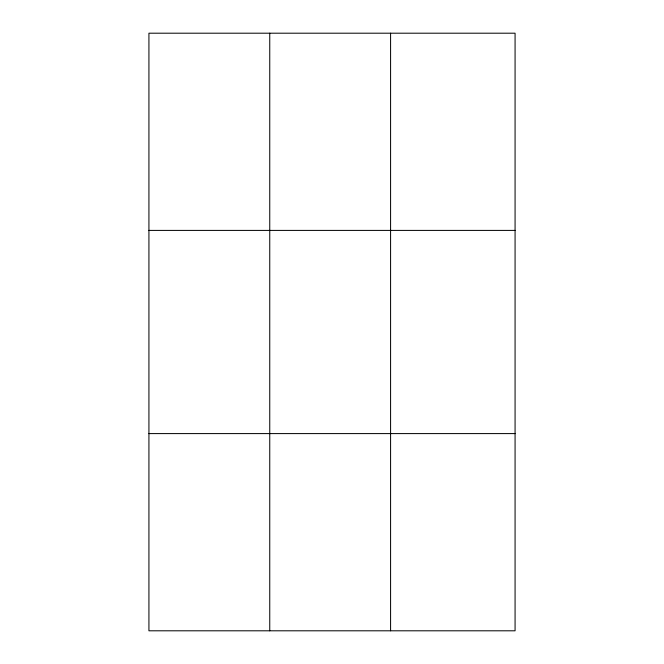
<?xml version="1.0" encoding="UTF-8"?>
<svg xmlns="http://www.w3.org/2000/svg" width="664" height="664" viewBox="0 0 664 664"><rect width="100%" height="100%" fill="white"/><g stroke="black" fill="none" stroke-linecap="round" stroke-linejoin="round"><path stroke-width="1" d="M269.75 33.2L269.75 630.8M390.581 33.2L390.581 630.8M515.073 230.408L515.073 33.2L148.927 33.2L148.927 630.8L515.073 630.8L515.073 230.408L148.927 230.408M148.927 433.592L515.073 433.592"/></g></svg>
